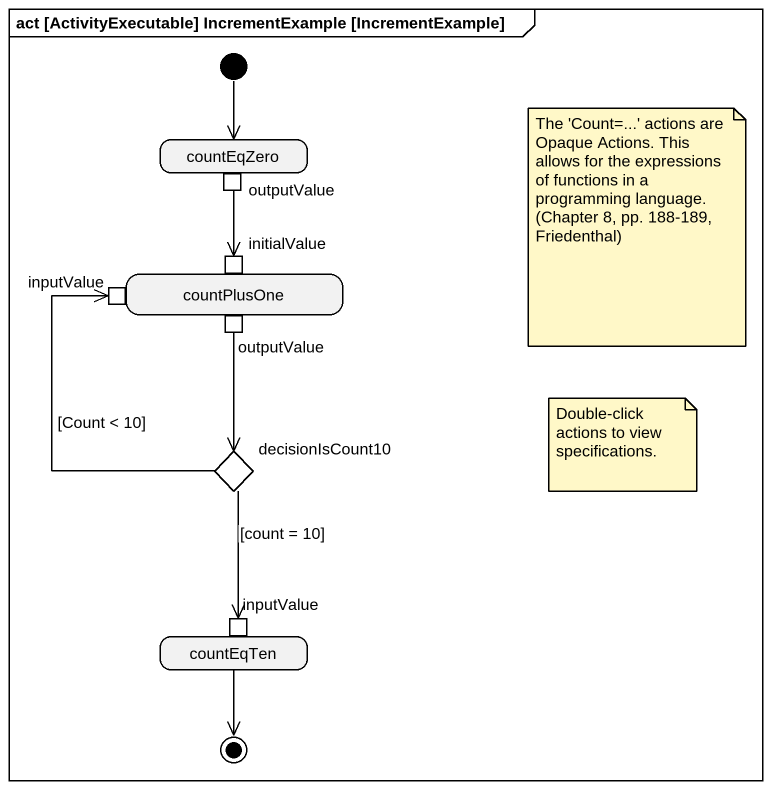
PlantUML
@startuml
mainframe act [ActivityExecutable] IncrementExample [IncrementExample]
hide empty description
state countEqZero {
  state outputValue <<outputPin>>
}
state countPlusOne {
  state inputValue <<inputPin>>
  state initialValue <<inputPin>>
  state "outputValue" as outputValue_2 <<outputPin>>
}
state decisionIsCount10 <<choice>>
state countEqTen {
  state "inputValue" as inputValue_2 <<inputPin>>
}
[*] --> countEqZero
outputValue --> initialValue
outputValue_2 --> decisionIsCount10
decisionIsCount10 -up-> inputValue : [Count < 10]
decisionIsCount10 --> inputValue_2 : [count = 10]
countEqTen --> [*]
note as N1
  The 'Count=...' actions are Opaque Actions. This allows for the expressions of functions in a programming language. (Chapter 8, pp. 188-189, Friedenthal)
end note
note as N2
  Double-click actions to view specifications.
end note
@enduml
